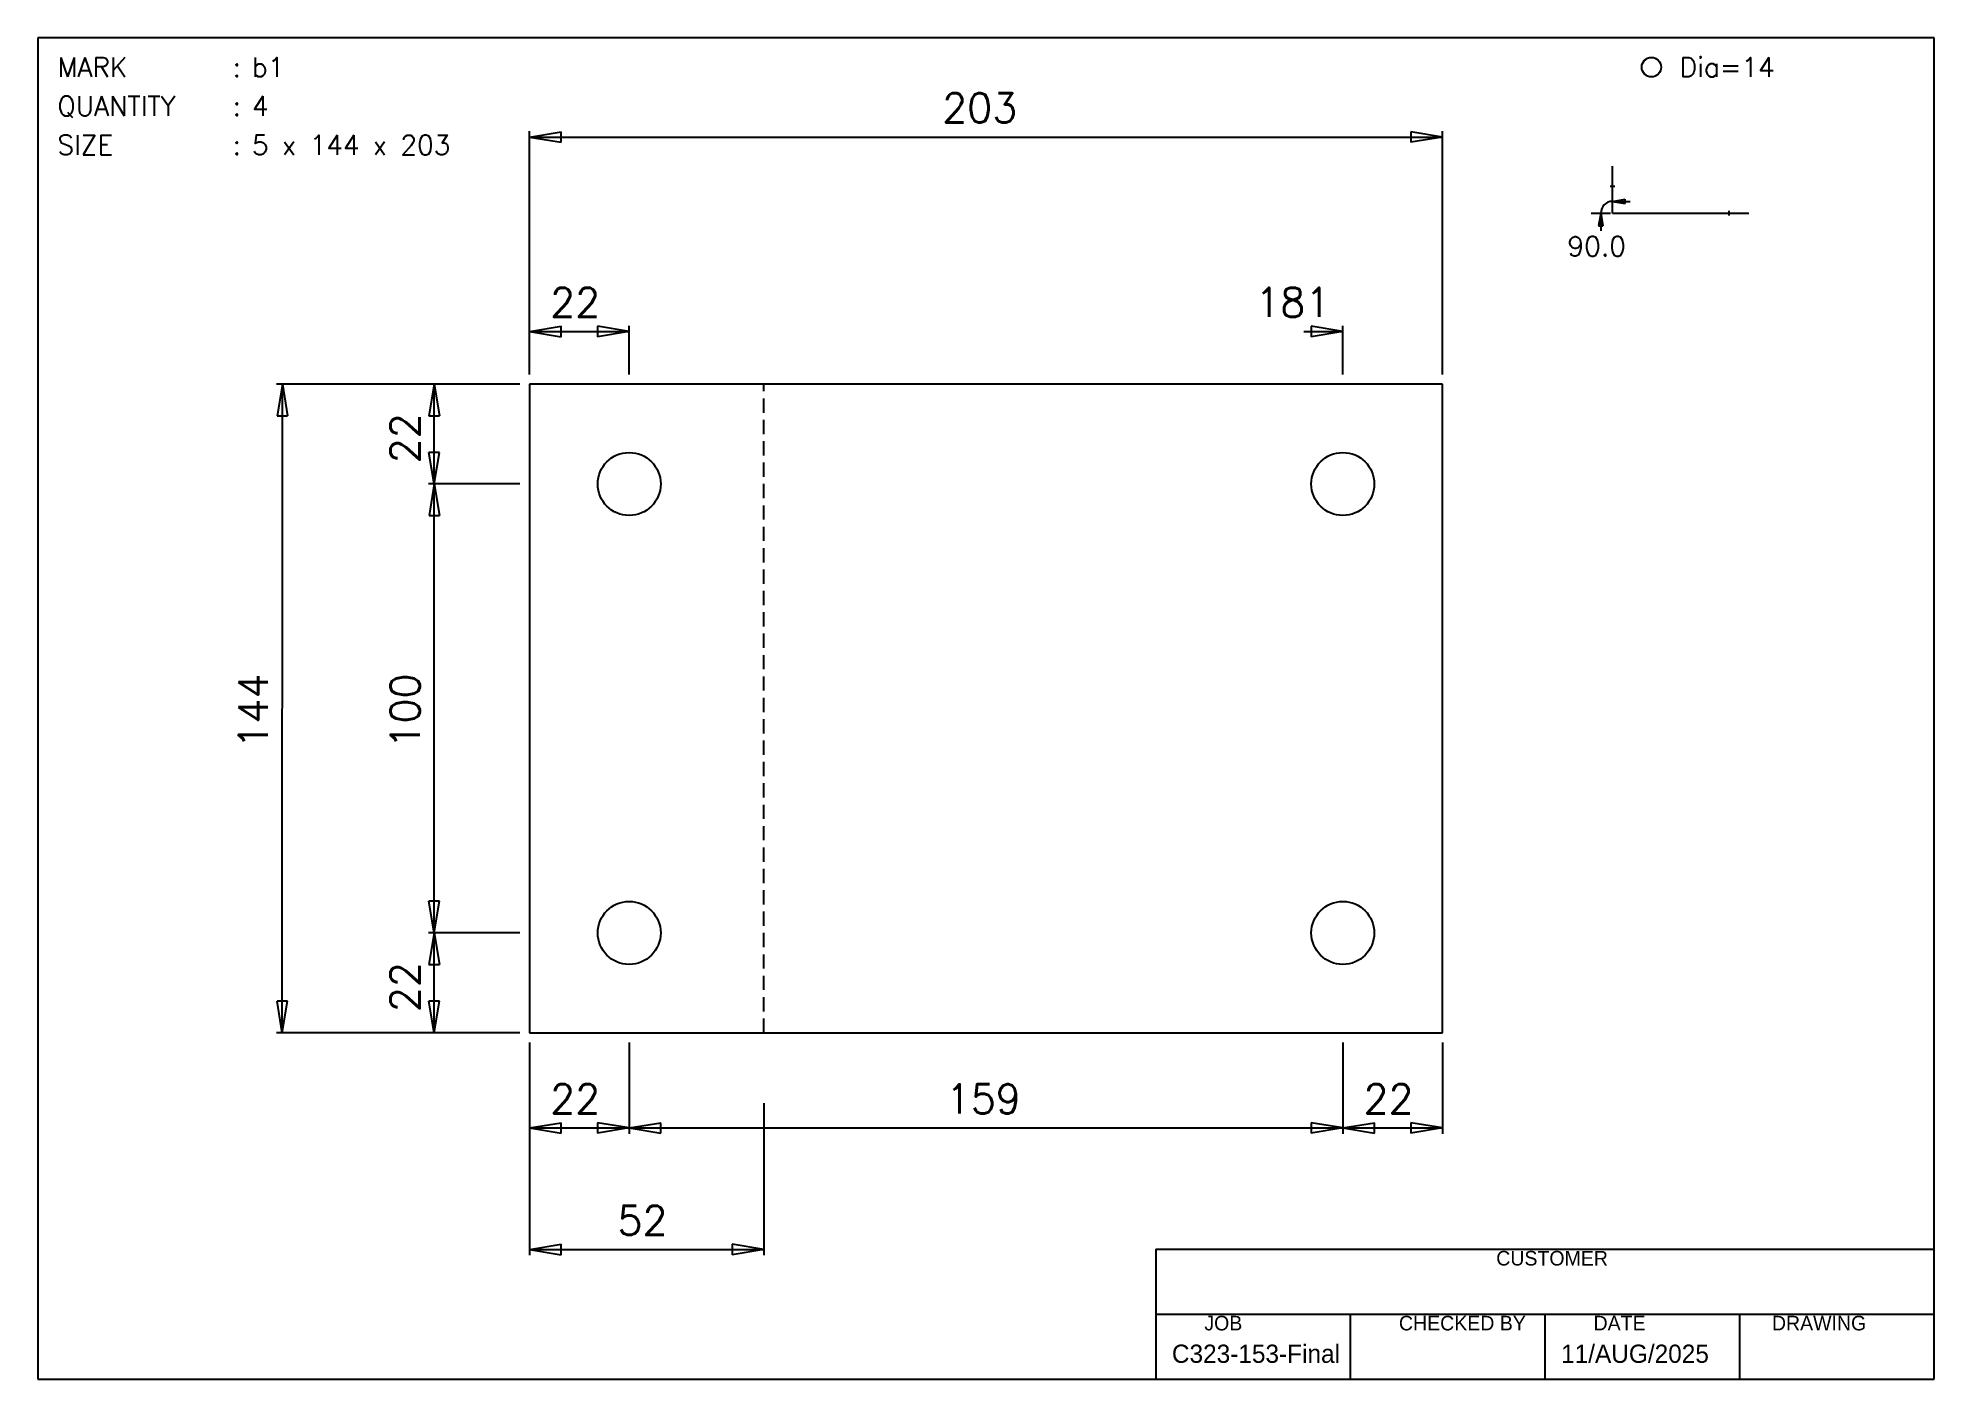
# Model space of a CAD drawing. Extents: x 0 to 297, y 0 to 210.
import ezdxf

# ---------------------------------------------------------------- set-up
doc = ezdxf.new("R2010")
doc.units = 0
doc.header["$LTSCALE"] = 0.125
doc.linetypes.add('CONTIN', pattern=[0])
doc.linetypes.add('DASHED', pattern=[38.1, 25.4, -12.7])
doc.layers.get('0').update_dxf_attribs({"linetype": 'CONTIN'})
for name, color, linetype in [('1', 7, 'CONTIN'), ('10', 7, 'CONTIN'), ('11', 7, 'CONTIN'), ('13', 2, 'CONTIN'), ('2', 7, 'CONTIN'), ('21', 7, 'CONTIN'), ('22', 7, 'CONTIN'), ('6', 4, 'CONTIN'), ('7', 3, 'DASHED')]:
    doc.layers.add(name, color=color, linetype=linetype)
doc.styles.add('SIMPLEX', font='SIMPLEX')

# ---------------------------------------------------------------- blocks, each defined once
blk = doc.blocks.new('CIRCLE')
blk.add_circle((0, 0), 25.4)
blk = doc.blocks.new('ARROW')
for p, q in [((0, 0), (-7.042, 1.174)), ((-7.042, 1.174), (-7.042, -1.174)), ((0, 0), (-7.042, -1.174))]:
    blk.add_line(p, q)
blk = doc.blocks.new('PLATE', base_point=(148.5, 105))
at = {"layer": '13'}
for p, q in [((46.775, 177.225), (46.775, 32.775)), ((250.225, 177.225), (46.775, 177.225)), ((250.225, 32.775), (250.225, 177.225)), ((46.775, 32.775), (250.225, 32.775))]:
    blk.add_line(p, q, dxfattribs=at)
at = {"layer": '2'}
for p, q in [((46.775, 179.392), (46.775, 233.561)), ((250.225, 179.392), (250.225, 233.561)), ((46.775, 232.29), (250.225, 232.29)), ((46.775, 179.392), (46.775, 190.225)), ((69.005, 179.392), (69.005, 190.225)), ((227.995, 179.392), (227.995, 190.225)), ((46.775, 188.955), (69.005, 188.955)), ((219.328, 188.955), (227.995, 188.955)), ((44.622, 177.225), (-9.547, 177.23)), ((-8.29, 32.78), (-8.277, 177.23)), ((44.61, 177.225), (24.297, 177.227)), ((25.565, 155.007), (25.567, 177.227)), ((44.608, 155.005), (24.295, 155.007)), ((44.618, 155.005), (24.305, 155.007)), ((25.565, 55.007), (25.575, 155.007)), ((44.608, 55.005), (24.295, 55.007)), ((44.61, 55.005), (24.297, 55.007)), ((25.565, 32.777), (25.567, 55.007)), ((44.608, 32.775), (-9.56, 32.78)), ((44.608, 32.775), (24.295, 32.777)), ((46.775, 30.608), (46.775, 10.295)), ((69.005, 30.608), (69.005, 10.295)), ((69.005, 30.608), (69.005, 10.295)), ((227.995, 30.608), (227.995, 10.295)), ((227.995, 30.608), (227.995, 10.295)), ((250.225, 30.608), (250.225, 10.295)), ((46.775, 17.066), (46.775, -16.789)), ((98.995, 17.066), (98.995, -16.789)), ((46.775, 11.565), (69.005, 11.565)), ((69.005, 11.565), (227.995, 11.565)), ((227.995, 11.565), (250.225, 11.565)), ((46.775, -15.519), (98.995, -15.519))]:
    blk.add_line(p, q, dxfattribs=at)
at = {"layer": '7'}
blk.add_line((98.995, 32.775), (98.995, 177.225), dxfattribs=at)
at = {"layer": '2'}
for p, rotation in [((46.775, 232.29), 180), ((46.775, 188.955), 180), ((-8.277, 177.23), 89.994), ((25.567, 177.227), 89.994), ((25.565, 155.007), 269.994), ((25.575, 155.007), 89.994), ((25.565, 55.007), 269.994), ((25.567, 55.007), 89.994), ((-8.29, 32.78), 269.994), ((25.565, 32.777), 269.994), ((46.775, 11.565), 180), ((69.005, 11.565), 180), ((227.995, 11.565), 180), ((46.775, -15.519), 180)]:
    blk.add_blockref('ARROW', p, dxfattribs=dict(at, rotation=rotation))
for p in [(250.225, 232.29), (69.005, 188.955), (227.995, 188.955), (69.005, 11.565), (227.995, 11.565), (250.225, 11.565), (98.995, -15.519)]:
    blk.add_blockref('ARROW', p, dxfattribs=at)
at = {"layer": '6', "xscale": 0.276, "yscale": 0.276, "zscale": 0.276}
for p in [(69.005, 155.005), (227.995, 155.005), (69.005, 55.005), (227.995, 55.005)]:
    blk.add_blockref('CIRCLE', p, dxfattribs=at)
at = {"layer": '11', "style": 'SIMPLEX'}
for s, p in [('203', (138.75, 235.541)), ('22', (51.39, 192.206)), ('181', (208.494, 192.206)), ('22', (51.39, 14.815)), ('159', (139.562, 14.815)), ('22', (232.61, 14.815)), ('52', (66.385, -12.269))]:
    blk.add_text(s, height=6.5, dxfattribs=at).set_placement(p)
for s, p in [('22', (22.315, 159.617)), ('144', (-11.535, 96.068)), ('100', (22.319, 96.07)), ('22', (22.315, 37.392))]:
    blk.add_text(s, height=6.5, rotation=89.994, dxfattribs=at).set_placement(p)
blk = doc.blocks.new('ARROWP')
for p, q in [((0, 0), (-7.042, 1.174)), ((-7.042, 1.174), (-7.042, -1.174)), ((0, 0), (-7.042, -1.174))]:
    blk.add_line(p, q)
blk = doc.blocks.new('PCROSS')
at = {"layer": '10'}
for p, q in [((0, 0), (0, 12.243)), ((-0.635, 7.031), (0.635, 7.031)), ((0, 0), (35.456, 0)), ((30.244, 0.635), (30.244, -0.635))]:
    blk.add_line(p, q, dxfattribs=at)
at = {"layer": '2'}
for p, q in [((-5.601, 0), (-0.521, 0)), ((-3.061, 0), (-3.061, -4.572)), ((0, 3.061), (4.572, 3.061))]:
    blk.add_line(p, q, dxfattribs=at)
blk.add_arc((0, 0), 3.061, 90, 180, dxfattribs=at)
at = {"layer": '2', "xscale": 0.469, "yscale": 0.469, "zscale": 0.469}
for p, rotation in [((-3.061, 0), 90), ((0, 3.061), 180)]:
    blk.add_blockref('ARROWP', p, dxfattribs=dict(at, rotation=rotation))
at = {"layer": '21', "style": 'SIMPLEX'}
blk.add_text(' 90.0', height=5.065, dxfattribs=at).set_placement((-15.196, -11.157))

msp = doc.modelspace()

# ---------------------------------------------------------------- linework, layer by layer
for p, q in [((175.08, 20.32), (297, 20.32)), ((175.08, 20.32), (175.08, 0)), ((175.08, 10.16), (297, 10.16)), ((205.56, 10.16), (205.56, 0)), ((236.04, 10.16), (236.04, 0)), ((266.52, 10.16), (266.52, 0))]:
    msp.add_line(p, q)
at = {"layer": '22'}
for p, q in [((297, 210), (0, 210)), ((0, 210), (0, 0)), ((297, 0), (297, 210)), ((0, 0), (297, 0))]:
    msp.add_line(p, q, dxfattribs=at)

# ---------------------------------------------------------------- block references
at = {"layer": '1'}
for name, p, xscale, yscale, zscale in [('PLATE', (148.5, 105), 0.703, 0.703, 0.703), ('PCROSS', (246.635, 182.568), 0.602, 0.602, 0.602)]:
    msp.add_blockref(name, p, dxfattribs=dict(at, xscale=xscale, yscale=yscale, zscale=zscale))
at = {"layer": '6', "xscale": 0.06, "yscale": 0.06, "zscale": 0.06}
msp.add_blockref('CIRCLE', (252.731, 205.428), dxfattribs=at)

# ---------------------------------------------------------------- texts
for s, height, p in [('CUSTOMER', 2.286, (228.42, 17.78)), ('JOB', 2.286, (182.7, 7.62)), ('CHECKED BY', 2.286, (213.18, 7.62)), ('DATE', 2.286, (243.66, 7.62)), ('DRAWING', 2.286, (271.6, 7.62)), ('C323-153-Final', 2.857, (177.62, 2.54)), ('11/AUG/2025', 2.857, (238.58, 2.54))]:
    msp.add_text(s, height=height).set_placement(p)
at = {"layer": '21', "style": 'SIMPLEX'}
for s, p in [('MARK', (3.048, 203.904)), (':', (30.48, 203.904)), ('b1', (33.528, 203.904)), ('Dia=14', (257.147, 203.904)), ('QUANTITY', (3.048, 197.808)), (':', (30.48, 197.808)), ('4', (33.528, 197.808)), ('SIZE', (3.048, 191.712)), (':', (30.48, 191.712)), ('5 x 144 x 203', (33.528, 191.712))]:
    msp.add_text(s, height=3.048, dxfattribs=at).set_placement(p)

doc.saveas('drawing.dxf')
